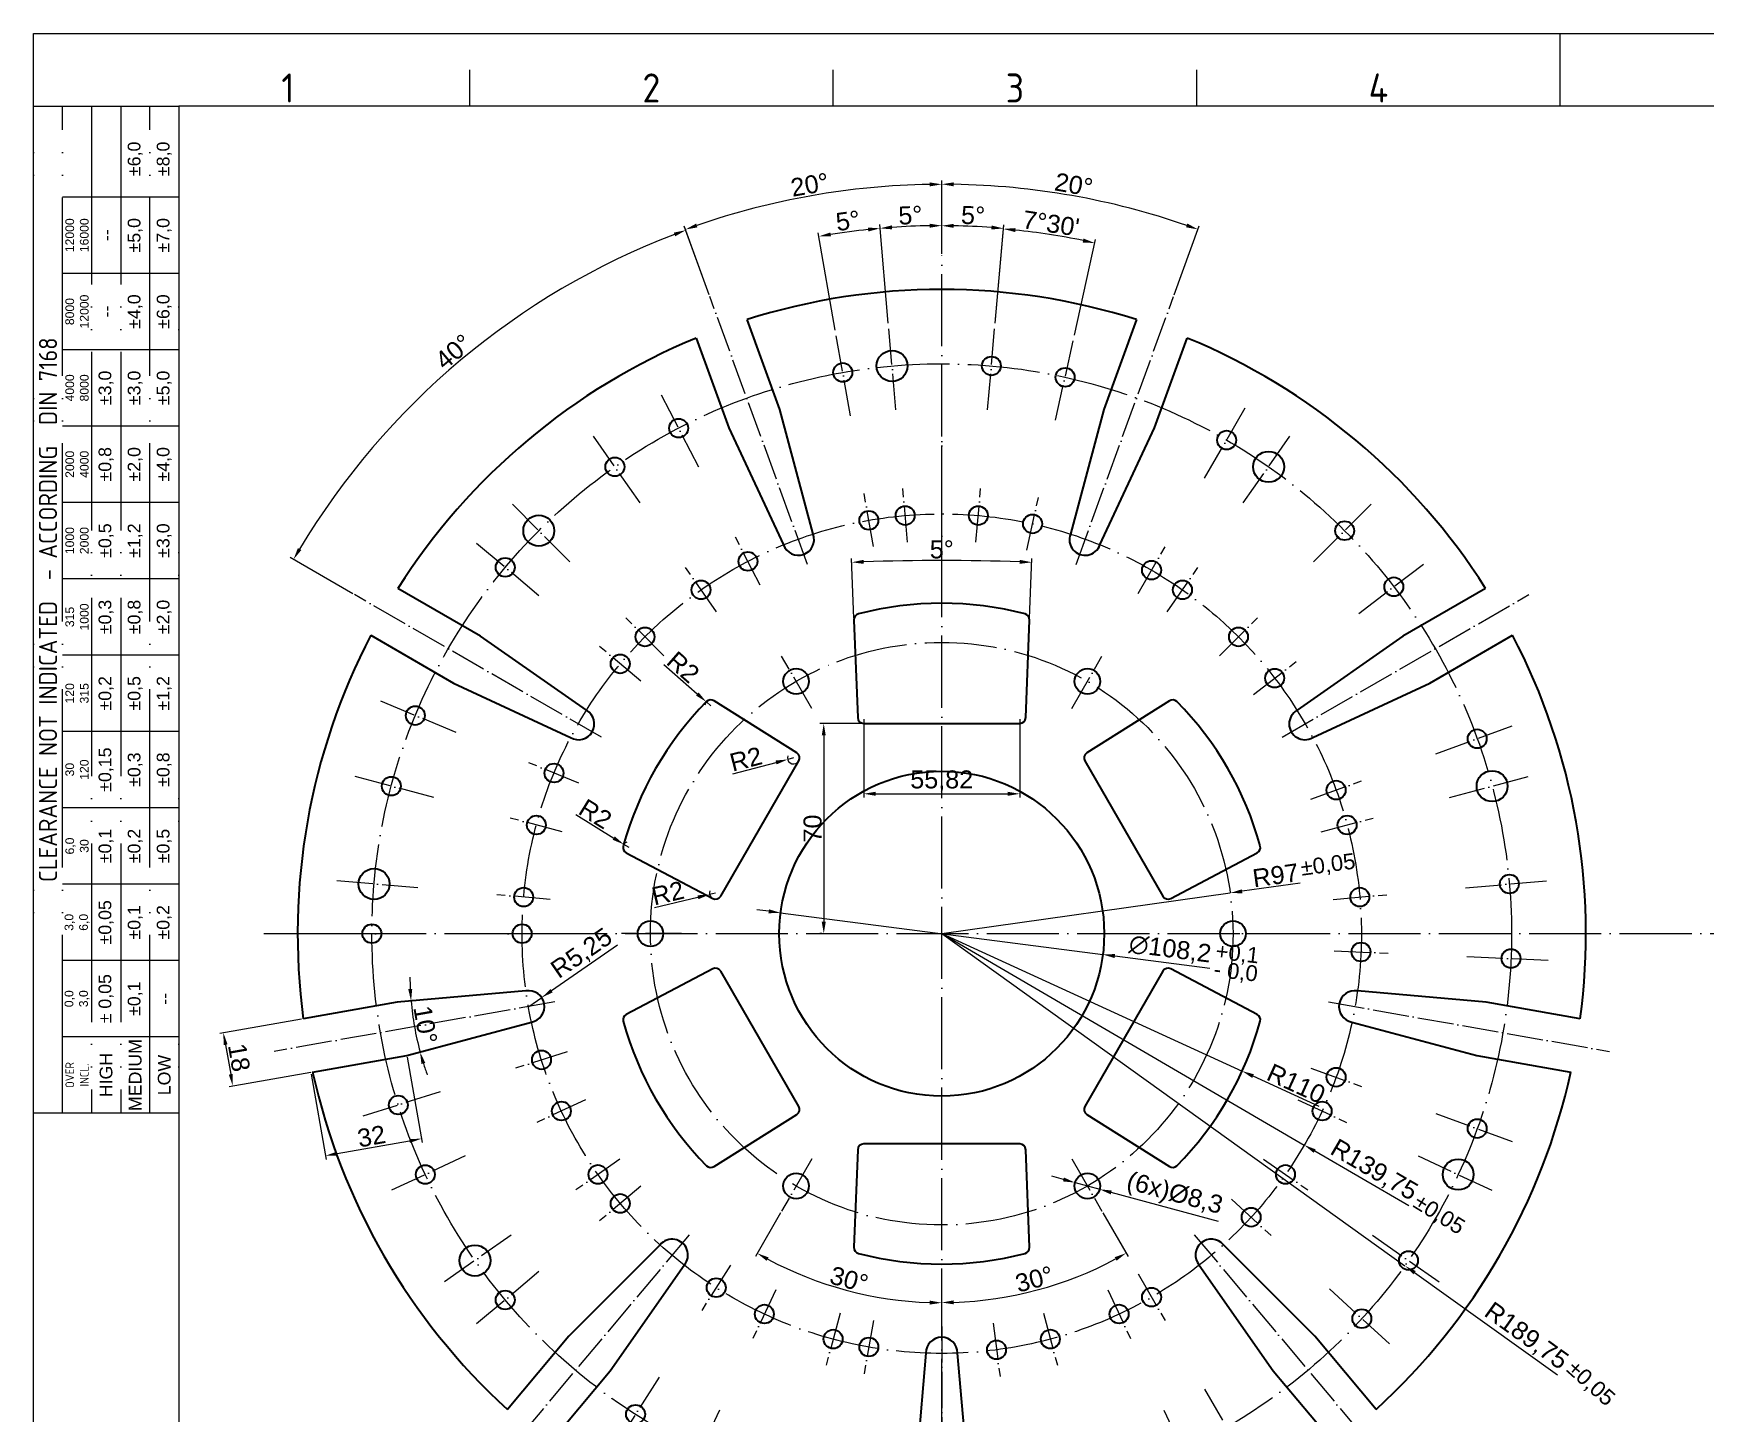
# Model space of a CAD drawing. Header units: millimetres. Extents: x 764 to 1780, y 1208 to 1927.
# Drawn here: x 764 to 1320, y 1468 to 1927 of the extents above; entities that cross this region are included whole.
import ezdxf
from ezdxf.enums import TextEntityAlignment as Align

# ---------------------------------------------------------------- set-up
doc = ezdxf.new("R2010")
doc.units = ezdxf.units.MM
doc.linetypes.add('ACAD_ISO04W100', pattern=[30, 24, -3, 0, -3])
doc.linetypes.add('ACAD_ISO05W100', pattern=[33, 24, -3, 0, -3, 0, -3])
for name, color, linetype, lineweight in [('AM_0', 7, 'Continuous', 40), ('AM_4', 1, 'ACAD_ISO04W100', 25), ('AM_5', 3, 'Continuous', 25), ('AM_BOR', 2, 'ACAD_ISO05W100', 35)]:
    doc.layers.add(name, color=color, linetype=linetype, lineweight=lineweight)
doc.styles.add('ACISOTS', font='isocp.shx', dxfattribs={"height": 1})
doc.styles.get("Standard").update_dxf_attribs({"font": 'arial.ttf'})
doc.dimstyles.new('ISO-25', dxfattribs={"dimtxt": 6, "dimasz": 4, "dimexe": 1.25, "dimexo": 0.625, "dimtad": 1, "dimtxsty": 'Standard', "dimcen": 4, "dimadec": 0, "dimazin": 0, "dimtfac": 1, "dimtmove": 0, "dimatfit": 3, "dimfxl": 1, "dimarcsym": 0})

# ---------------------------------------------------------------- blocks, each defined once
blk = doc.blocks.new('A3 ZTL')
for p, q in [((19.57, 280.82), (19.57, 9.78)), ((401.17, 280.82), (19.57, 280.82))]:
    blk.add_line(p, q)
at = {"layer": 'AM_BOR', "color": 135, "linetype": 'Continuous', "lineweight": 25}
for p, q in [((0, 0), (0, 290.61)), ((0, 290.61), (410.96, 290.61))]:
    blk.add_line(p, q, dxfattribs=at)
at = {"layer": 'AM_BOR', "color": 135, "lineweight": 25}
for p, q in [((205.48, 280.82), (205.48, 290.61)), ((58.71, 280.82), (58.71, 285.71)), ((107.63, 280.82), (107.63, 285.71)), ((156.56, 280.82), (156.56, 285.71)), ((3.91, 145.3), (3.91, 280.82)), ((7.83, 280.82), (7.83, 145.3)), ((11.74, 280.82), (11.74, 145.3)), ((15.66, 145.3), (15.66, 280.82)), ((19.57, 268.59), (3.91, 268.59)), ((19.57, 258.32), (3.91, 258.32)), ((19.57, 248.04), (3.91, 248.04)), ((19.57, 237.77), (3.91, 237.77)), ((19.57, 227.5), (3.91, 227.5)), ((19.57, 217.22), (3.91, 217.22)), ((19.57, 206.95), (3.91, 206.95)), ((19.57, 196.67), (3.91, 196.67)), ((19.57, 186.4), (3.91, 186.4)), ((19.57, 176.13), (3.91, 176.13)), ((19.57, 165.85), (3.91, 165.85)), ((19.57, 155.58), (3.91, 155.58))]:
    blk.add_line(p, q, dxfattribs=at)
blk.add_lwpolyline([(19.57, 145.3), (0, 145.3), (0, 280.82), (19.57, 280.82)], close=True, dxfattribs=at)
at = {"layer": 'AM_BOR', "color": 135, "lineweight": 25, "style": 'ACISOTS'}
for s, p in [('1', (34.25, 283.27)), ('2', (83.17, 283.27)), ('3', (132.09, 283.27)), ('4', (181.02, 283.27))]:
    blk.add_text(s, height=3.91, dxfattribs=at).set_placement(p, align=Align.MIDDLE)
at = {"layer": 'AM_BOR', "color": 135, "lineweight": 25, "attachment_point": 5, "rotation": 90}
for s, insert, char_height, width in [('±6,0', (13.7, 273.73), 1.712, 10.274), ('±8,0', (17.61, 273.73), 1.712, 10.274), ('12000\\P16000', (5.87, 263.45), 1.174, 10.274), ('±5,0', (13.7, 263.45), 1.712, 10.274), ('±7,0', (17.61, 263.45), 1.712, 10.274), ('--', (9.78, 263.45), 1.712, 10.274), ('8000\\P12000', (5.87, 253.18), 1.174, 10.274), ('±4,0', (13.7, 253.18), 1.712, 10.274), ('±6,0', (17.61, 253.18), 1.712, 10.274), ('--', (9.78, 253.18), 1.712, 10.274), ('{\\Fisocp.shx|c0;CLEARANCE NOT INDICATED  - ACCORDING  DIN 7168}', (1.96, 213.06), 2.4462, 135.5186), ('4000\\P8000', (5.87, 242.91), 1.174, 10.274), ('±3,0', (9.78, 242.91), 1.712, 10.274), ('±3,0', (13.7, 242.91), 1.712, 10.274), ('±5,0', (17.61, 242.91), 1.712, 10.274), ('2000\\P4000', (5.87, 232.63), 1.174, 10.274), ('±0,8', (9.78, 232.63), 1.712, 10.274), ('±2,0', (13.7, 232.63), 1.712, 10.274), ('±4,0', (17.61, 232.63), 1.712, 10.274), ('1000\\P2000', (5.87, 222.36), 1.174, 10.274), ('±0,5', (9.78, 222.36), 1.712, 10.274), ('±1,2', (13.7, 222.36), 1.712, 10.274), ('±3,0', (17.61, 222.36), 1.712, 10.274), ('315\\P1000', (5.87, 212.08), 1.174, 10.274), ('±0,3', (9.78, 212.08), 1.712, 10.274), ('±0,8', (13.7, 212.08), 1.712, 10.274), ('±2,0', (17.61, 212.08), 1.712, 10.274), ('120\\P315', (5.87, 201.81), 1.174, 10.274), ('±0,2', (9.78, 201.81), 1.712, 10.274), ('±0,5', (13.7, 201.81), 1.712, 10.274), ('±1,2', (17.61, 201.81), 1.712, 10.274), ('±0,15', (9.78, 191.54), 1.712, 10.274), ('±0,3', (13.7, 191.54), 1.712, 10.274), ('±0,8', (17.61, 191.54), 1.712, 10.274), ('30\\P120', (5.87, 191.54), 1.174, 10.274), ('6,0\\P30', (5.87, 181.26), 1.174, 10.274), ('±0,1', (9.78, 181.26), 1.712, 10.274), ('±0,2', (13.7, 181.26), 1.712, 10.274), ('±0,5', (17.61, 181.26), 1.712, 10.274), ('±0,05', (9.78, 170.99), 1.712, 10.274), ('3,0\\P6,0', (5.87, 170.99), 1.174, 10.274), ('±0,1', (13.7, 170.99), 1.712, 10.274), ('±0,2', (17.61, 170.99), 1.712, 10.274), ('± 0,05', (9.78, 160.71), 1.712, 10.274), ('\\pt4.69206;±0,1', (13.7, 160.71), 1.7123, 10.274), ('0,0\\P3,0', (5.87, 160.71), 1.174, 10.274), ('--', (17.61, 160.71), 1.712, 10.274), ('HIGH', (9.78, 150.44), 1.712, 10.274), ('MEDIUM', (13.7, 150.44), 1.712, 10.274), ('LOW', (17.61, 150.44), 1.712, 10.274), ('{\\Fisocp.shx|c0;OVER\\PINCL.}', (5.87, 150.44), 1.1742, 10.274)]:
    blk.add_mtext(s, dxfattribs=dict(at, insert=insert, char_height=char_height, width=width))
blk = doc.blocks.new('*U241')
at = {"layer": 'AM_4', "ltscale": 0.5}
blk.add_line((5.02, -8.7), (-5.02, 8.7), dxfattribs=at)
blk = doc.blocks.new('*U242')
at = {"layer": 'AM_5', "color": 0, "linetype": 'ByBlock', "lineweight": -2, "transparency": 16777216}
blk.add_blockref('*U241', (1017.75, 1711.11), dxfattribs=at)
for p, rotation in [((1114.4, 1711.11), 299.9999999999999), ((969.43, 1627.41), 59.99999999999997), ((1162.73, 1627.41), 240), ((1017.75, 1543.71), 120), ((1114.4, 1543.71), 180)]:
    blk.add_blockref('*U241', p, dxfattribs=dict(at, rotation=rotation))
blk = doc.blocks.new('*U243')
at = {"layer": 'AM_4', "ltscale": 0.5}
for p, q in [((47.13, 32.36), (34.03, 57.51)), ((27.55, 20.48), (11.28, 43.71)), ((4.17, 0.86), (-15.88, 20.92)), ((-6.15, -10.4), (-27.87, 7.83)), ((67.55, -6.88), (59.27, 9.03)), ((52.92, -15.76), (42.63, -1.07)), ((14.66, -57.51), (-67.55, -10.05)), ((35.45, -30.42), (22.77, -17.74)), ((27.74, -38.83), (14, -27.31))]:
    blk.add_line(p, q, dxfattribs=at)
blk = doc.blocks.new('*U244')
at = {"layer": 'AM_5', "color": 0, "linetype": 'ByBlock', "lineweight": -2, "transparency": 16777216}
for p, rotation in [((1047.07, 1803.84), 320), ((1164.92, 1774.78), 280), ((1236.53, 1676.76), 240), ((889.03, 1639.32), 40.00000000000001), ((1228.37, 1555.65), 200), ((922.79, 1522.73), 80.00000000000001), ((1144.28, 1468.12), 160), ((1023.6, 1455.12), 120)]:
    blk.add_blockref('*U243', p, dxfattribs=dict(at, rotation=rotation))
blk.add_blockref('*U243', (938.11, 1750.34), dxfattribs=at)
blk = doc.blocks.new('*D247')
at = {"layer": 'AM_5', "color": 0, "lineweight": -2, "ltscale": 0.5, "transparency": 16777216}
for p, q in [((1048.29, 1830.69), (1045.42, 1863.5)), ((1066.08, 1853.8), (1066.08, 1864.4))]:
    blk.add_line(p, q, dxfattribs=at)
blk.add_arc((1066.08, 1627.41), 235.75, 90.9722, 94.0278, dxfattribs=at)
at = {"layer": 'AM_5', "color": 0, "ltscale": 0.5, "transparency": 16777216}
for points in [[(1049.57, 1861.91), (1049.47, 1863.24), (1045.53, 1862.26)], [(1062.07, 1863.79), (1062.08, 1862.45), (1066.08, 1863.15)]]:
    blk.add_solid(points, dxfattribs=at)
at = {"layer": 'Defpoints', "color": 0, "ltscale": 0.5, "transparency": 16777216}
for p in [(1059.22, 1863.05), (1066.08, 1853.17), (1048.35, 1830.07), (1050.82, 1801.81), (1066.08, 1401.64)]:
    blk.add_point(p, dxfattribs=at)
at = {"layer": 'AM_5', "color": 0, "ltscale": 0.5, "transparency": 16777216, "insert": (1055.64, 1866.6), "char_height": 6, "attachment_point": 5, "rotation": 2.5}
blk.add_mtext('5°', dxfattribs=at)
blk = doc.blocks.new('*D248')
at = {"layer": 'AM_5', "color": 0, "lineweight": -2, "ltscale": 0.5, "transparency": 16777216}
for p, q in [((1030.64, 1828.37), (1024.93, 1860.79)), ((1048.29, 1830.69), (1045.42, 1863.49))]:
    blk.add_line(p, q, dxfattribs=at)
blk.add_arc((1066.08, 1627.41), 235.73, 95.9722, 99.0278, dxfattribs=at)
at = {"layer": 'AM_5', "color": 0, "ltscale": 0.5, "transparency": 16777216}
for points in [[(1029.2, 1859.56), (1028.98, 1860.88), (1025.14, 1859.56)], [(1041.49, 1862.52), (1041.62, 1861.2), (1045.53, 1862.24)]]:
    blk.add_solid(points, dxfattribs=at)
at = {"layer": 'Defpoints', "color": 0, "ltscale": 0.5, "transparency": 16777216}
for p in [(1038.71, 1861.55), (1030.75, 1827.75), (1048.35, 1830.07), (1035.68, 1799.82), (1050.82, 1801.81)]:
    blk.add_point(p, dxfattribs=at)
at = {"layer": 'AM_5', "color": 0, "ltscale": 0.5, "transparency": 16777216, "insert": (1034.83, 1864.77), "char_height": 6, "attachment_point": 5, "rotation": 7.5}
blk.add_mtext('5°', dxfattribs=at)
blk = doc.blocks.new('*D249')
at = {"layer": 'AM_5', "color": 0, "lineweight": -2, "ltscale": 0.5, "transparency": 16777216}
for p, q in [((1066.08, 1853.8), (1066.08, 1864.36)), ((1083.86, 1830.69), (1086.73, 1863.46))]:
    blk.add_line(p, q, dxfattribs=at)
blk.add_arc((1066.08, 1627.41), 235.71, 85.9723, 89.0277, dxfattribs=at)
at = {"layer": 'AM_5', "color": 0, "ltscale": 0.5, "transparency": 16777216}
for points in [[(1070.07, 1862.41), (1070.08, 1863.75), (1066.08, 1863.11)], [(1082.69, 1863.2), (1082.58, 1861.87), (1086.62, 1862.22)]]:
    blk.add_solid(points, dxfattribs=at)
at = {"layer": 'Defpoints', "color": 0, "ltscale": 0.5, "transparency": 16777216}
for p in [(1079.78, 1862.72), (1066.08, 1853.17), (1083.81, 1830.07), (1081.34, 1801.81), (1066.08, 1401.64)]:
    blk.add_point(p, dxfattribs=at)
at = {"layer": 'AM_5', "color": 0, "ltscale": 0.5, "transparency": 16777216, "insert": (1076.52, 1866.56), "char_height": 6, "attachment_point": 5, "rotation": 357.5}
blk.add_mtext('5°', dxfattribs=at)
blk = doc.blocks.new('*D250')
at = {"layer": 'AM_5', "color": 0, "lineweight": -2, "ltscale": 0.5, "transparency": 16777216}
for p, q in [((1083.86, 1830.69), (1086.72, 1863.3)), ((1110.25, 1826.63), (1117.33, 1858.58))]:
    blk.add_line(p, q, dxfattribs=at)
blk.add_arc((1066.08, 1627.41), 235.54, 78.473, 84.027, dxfattribs=at)
at = {"layer": 'AM_5', "color": 0, "ltscale": 0.5, "transparency": 16777216}
for points in [[(1090.53, 1861.01), (1090.65, 1862.33), (1086.61, 1862.05)], [(1113.29, 1858.85), (1113.01, 1857.54), (1117.06, 1857.36)]]:
    blk.add_solid(points, dxfattribs=at)
at = {"layer": 'Defpoints', "color": 0, "ltscale": 0.5, "transparency": 16777216}
for p in [(1106.98, 1859.37), (1083.81, 1830.07), (1110.11, 1826.02), (1081.34, 1801.81), (1103.97, 1798.33)]:
    blk.add_point(p, dxfattribs=at)
at = {"layer": 'AM_5', "color": 0, "ltscale": 0.5, "transparency": 16777216, "insert": (1102.47, 1863.85), "char_height": 6, "attachment_point": 5, "rotation": 351.25}
blk.add_mtext("7%%d30'", dxfattribs=at)
blk = doc.blocks.new('*D251')
at = {"layer": 'AM_5', "color": 0, "lineweight": -2, "ltscale": 0.5, "transparency": 16777216}
for p, q in [((1066.08, 1853.8), (1066.08, 1878.19)), ((1143.51, 1840.14), (1151.85, 1863.06))]:
    blk.add_line(p, q, dxfattribs=at)
blk.add_arc((1066.08, 1627.41), 249.53, 70.9185, 89.0815, dxfattribs=at)
at = {"layer": 'AM_5', "color": 0, "ltscale": 0.5, "transparency": 16777216}
for points in [[(1070.07, 1876.24), (1070.08, 1877.57), (1066.08, 1876.94)], [(1147.88, 1863.86), (1147.43, 1862.6), (1151.42, 1861.89)]]:
    blk.add_solid(points, dxfattribs=at)
at = {"layer": 'Defpoints', "color": 0, "ltscale": 0.5, "transparency": 16777216}
for p in [(1123.62, 1870.21), (1066.08, 1853.17), (1143.29, 1839.56), (1110.83, 1750.35), (1066.08, 1401.64)]:
    blk.add_point(p, dxfattribs=at)
at = {"layer": 'AM_5', "color": 0, "ltscale": 0.5, "transparency": 16777216, "insert": (1110.05, 1876.78), "char_height": 6, "attachment_point": 5, "rotation": 350}
blk.add_mtext('20°', dxfattribs=at)
blk = doc.blocks.new('*D252')
at = {"layer": 'AM_5', "color": 0, "lineweight": -2, "ltscale": 0.5, "transparency": 16777216}
for p, q in [((988.65, 1840.14), (980.41, 1862.79)), ((870.02, 1740.6), (849.15, 1752.65))]:
    blk.add_line(p, q, dxfattribs=at)
blk.add_arc((1066.08, 1627.41), 249.24, 110.9195, 149.0805, dxfattribs=at)
at = {"layer": 'AM_5', "color": 0, "ltscale": 0.5, "transparency": 16777216}
for points in [[(976.85, 1860.84), (977.32, 1859.59), (980.83, 1861.62)], [(852.83, 1755.14), (851.68, 1755.81), (850.23, 1752.03)]]:
    blk.add_solid(points, dxfattribs=at)
at = {"layer": 'Defpoints', "color": 0, "ltscale": 0.5, "transparency": 16777216}
for p in [(988.86, 1839.56), (929.12, 1835.64), (1021.33, 1750.35), (870.56, 1740.29), (952.77, 1692.83)]:
    blk.add_point(p, dxfattribs=at)
at = {"layer": 'AM_5', "color": 0, "ltscale": 0.5, "transparency": 16777216, "insert": (903.5, 1821.16), "char_height": 6, "attachment_point": 5, "rotation": 40}
blk.add_mtext('40°', dxfattribs=at)
blk = doc.blocks.new('*D253')
at = {"layer": 'AM_5', "color": 0, "lineweight": -2, "ltscale": 0.5, "transparency": 16777216}
for p, q in [((1066.08, 1853.8), (1066.08, 1878.16)), ((988.65, 1840.14), (980.32, 1863.03))]:
    blk.add_line(p, q, dxfattribs=at)
blk.add_arc((1066.08, 1627.41), 249.5, 90.9186, 109.0814, dxfattribs=at)
at = {"layer": 'AM_5', "color": 0, "ltscale": 0.5, "transparency": 16777216}
for points in [[(1062.07, 1877.54), (1062.08, 1876.21), (1066.08, 1876.91)], [(984.74, 1862.57), (984.29, 1863.83), (980.74, 1861.86)]]:
    blk.add_solid(points, dxfattribs=at)
at = {"layer": 'Defpoints', "color": 0, "ltscale": 0.5, "transparency": 16777216}
for p in [(1037.11, 1875.22), (1066.08, 1853.17), (988.86, 1839.56), (1021.33, 1750.35), (1066.08, 1401.64)]:
    blk.add_point(p, dxfattribs=at)
at = {"layer": 'AM_5', "color": 0, "ltscale": 0.5, "transparency": 16777216, "insert": (1022.11, 1876.75), "char_height": 6, "attachment_point": 5, "rotation": 10}
blk.add_mtext('20°', dxfattribs=at)
blk = doc.blocks.new('*D254')
at = {"layer": 'AM_5', "color": 0, "lineweight": -2, "ltscale": 0.5, "transparency": 16777216}
for p, q in [((1036.81, 1732.46), (1036.04, 1752.31)), ((1095.35, 1732.46), (1096.11, 1752.31))]:
    blk.add_line(p, q, dxfattribs=at)
blk.add_arc((1066.08, 976.66), 774.98, 88.07814, 91.92186, dxfattribs=at)
at = {"layer": 'AM_5', "color": 0, "ltscale": 0.5, "transparency": 16777216}
for points in [[(1040.11, 1750.54), (1040.06, 1751.87), (1036.09, 1751.06)], [(1092.09, 1751.87), (1092.04, 1750.54), (1096.07, 1751.06)]]:
    blk.add_solid(points, dxfattribs=at)
at = {"layer": 'Defpoints', "color": 0, "ltscale": 0.5, "transparency": 16777216}
for p in [(1076.08, 1751.57), (1036.84, 1731.84), (1095.32, 1731.84), (1038.09, 1699.33), (1094.06, 1699.33)]:
    blk.add_point(p, dxfattribs=at)
at = {"layer": 'AM_5', "color": 0, "ltscale": 0.5, "transparency": 16777216, "insert": (1066.08, 1755.32), "char_height": 6, "attachment_point": 5}
blk.add_mtext('5%%d', dxfattribs=at)
blk = doc.blocks.new('*D255')
at = {"layer": 'AM_5', "color": 0, "lineweight": -2, "ltscale": 0.5, "transparency": 16777216}
for p, q in [((1040.09, 1698.78), (1040.09, 1672.73)), ((1092.06, 1698.78), (1092.06, 1672.73)), ((1044.09, 1673.98), (1088.06, 1673.98))]:
    blk.add_line(p, q, dxfattribs=at)
at = {"layer": 'AM_5', "color": 0, "ltscale": 0.5, "transparency": 16777216}
for points in [[(1044.09, 1674.65), (1044.09, 1673.31), (1040.09, 1673.98)], [(1088.06, 1674.65), (1088.06, 1673.31), (1092.06, 1673.98)]]:
    blk.add_solid(points, dxfattribs=at)
at = {"layer": 'Defpoints', "color": 0, "ltscale": 0.5, "transparency": 16777216}
for p in [(1040.09, 1699.41), (1092.06, 1699.41), (1092.06, 1673.98)]:
    blk.add_point(p, dxfattribs=at)
at = {"layer": 'AM_5', "color": 0, "ltscale": 0.5, "transparency": 16777216, "insert": (1066.08, 1678.21), "char_height": 6, "attachment_point": 5}
blk.add_mtext('55,82', dxfattribs=at)
blk = doc.blocks.new('*D256')
at = {"layer": 'AM_5', "color": 0, "lineweight": -2, "ltscale": 0.5, "transparency": 16777216}
for p, q in [((1039.47, 1697.41), (1025.54, 1697.41)), ((1026.79, 1693.41), (1026.79, 1631.41)), ((1026.16, 1627.41), (1025.54, 1627.41))]:
    blk.add_line(p, q, dxfattribs=at)
at = {"layer": 'AM_5', "color": 0, "ltscale": 0.5, "transparency": 16777216}
for points in [[(1026.12, 1693.41), (1027.46, 1693.41), (1026.79, 1697.41)], [(1026.12, 1631.41), (1027.46, 1631.41), (1026.79, 1627.41)]]:
    blk.add_solid(points, dxfattribs=at)
at = {"layer": 'Defpoints', "color": 0, "ltscale": 0.5, "transparency": 16777216}
for p in [(1040.09, 1697.41), (1026.79, 1627.41), (1026.79, 1627.41)]:
    blk.add_point(p, dxfattribs=at)
at = {"layer": 'AM_5', "color": 0, "ltscale": 0.5, "transparency": 16777216, "insert": (1023.1, 1662.41), "char_height": 6, "attachment_point": 5, "rotation": 90}
blk.add_mtext('70', dxfattribs=at)
blk = doc.blocks.new('*D257')
at = {"layer": 'AM_5', "color": 0, "lineweight": -2, "ltscale": 0.5, "transparency": 16777216}
for p, q in [((944.21, 1667.05), (956.85, 1659.22)), ((961.95, 1656.07), (960.25, 1657.12))]:
    blk.add_line(p, q, dxfattribs=at)
blk.add_arc((961.95, 1656.07), 2, 112.4161, 164.6116, dxfattribs=at)
at = {"layer": 'AM_5', "color": 0, "ltscale": 0.5, "transparency": 16777216}
blk.add_solid([(957.2, 1659.79), (956.5, 1658.66), (960.25, 1657.12)], dxfattribs=at)
at = {"layer": 'Defpoints', "color": 0, "ltscale": 0.5, "transparency": 16777216}
for p in [(960.25, 1657.12), (961.95, 1656.07)]:
    blk.add_point(p, dxfattribs=at)
at = {"layer": 'AM_5', "color": 0, "ltscale": 0.5, "transparency": 16777216, "insert": (950.75, 1667.28), "char_height": 6, "attachment_point": 5, "rotation": 328.226}
blk.add_mtext('R2', dxfattribs=at)
blk = doc.blocks.new('*D258')
at = {"layer": 'AM_5', "color": 0, "lineweight": -2, "ltscale": 0.5, "transparency": 16777216}
for p, q in [((973.51, 1717.01), (984.68, 1707.21)), ((989.2, 1703.25), (987.69, 1704.57))]:
    blk.add_line(p, q, dxfattribs=at)
blk.add_arc((989.2, 1703.25), 2, 135.3884, 174.5671, dxfattribs=at)
at = {"layer": 'AM_5', "color": 0, "ltscale": 0.5, "transparency": 16777216}
blk.add_solid([(985.12, 1707.71), (984.24, 1706.71), (987.69, 1704.57)], dxfattribs=at)
at = {"layer": 'Defpoints', "color": 0, "ltscale": 0.5, "transparency": 16777216}
for p in [(987.69, 1704.57), (989.2, 1703.25)]:
    blk.add_point(p, dxfattribs=at)
at = {"layer": 'AM_5', "color": 0, "ltscale": 0.5, "transparency": 16777216, "insert": (979.99, 1716.16), "char_height": 6, "attachment_point": 5, "rotation": 318.7572}
blk.add_mtext('R2', dxfattribs=at)
blk = doc.blocks.new('*D259')
at = {"layer": 'AM_5', "color": 0, "lineweight": -2, "ltscale": 0.5, "transparency": 16777216}
for p, q in [((996.52, 1680.66), (1010.91, 1684.4)), ((1016.72, 1685.91), (1014.78, 1685.41))]:
    blk.add_line(p, q, dxfattribs=at)
blk.add_arc((1016.72, 1685.91), 2, 158.7605, 312.0951, dxfattribs=at)
at = {"layer": 'AM_5', "color": 0, "ltscale": 0.5, "transparency": 16777216}
blk.add_solid([(1010.74, 1685.05), (1011.08, 1683.76), (1014.78, 1685.41)], dxfattribs=at)
at = {"layer": 'Defpoints', "color": 0, "ltscale": 0.5, "transparency": 16777216}
for p in [(1014.78, 1685.41), (1016.72, 1685.91)]:
    blk.add_point(p, dxfattribs=at)
at = {"layer": 'AM_5', "color": 0, "ltscale": 0.5, "transparency": 16777216, "insert": (1000.87, 1685.55), "char_height": 6, "attachment_point": 5, "rotation": 14.5703}
blk.add_mtext('R2', dxfattribs=at)
blk = doc.blocks.new('*D260')
at = {"layer": 'AM_5', "color": 0, "lineweight": -2, "ltscale": 0.5, "transparency": 16777216}
for p, q in [((970.42, 1636.13), (984.89, 1639.53)), ((990.73, 1640.9), (988.78, 1640.44))]:
    blk.add_line(p, q, dxfattribs=at)
blk.add_arc((990.73, 1640.9), 2, 157.4048, 224.3127, dxfattribs=at)
at = {"layer": 'AM_5', "color": 0, "ltscale": 0.5, "transparency": 16777216}
blk.add_solid([(984.74, 1640.18), (985.04, 1638.88), (988.78, 1640.44)], dxfattribs=at)
at = {"layer": 'Defpoints', "color": 0, "ltscale": 0.5, "transparency": 16777216}
for p in [(988.78, 1640.44), (990.73, 1640.9)]:
    blk.add_point(p, dxfattribs=at)
at = {"layer": 'AM_5', "color": 0, "ltscale": 0.5, "transparency": 16777216, "insert": (974.88, 1640.92), "char_height": 6, "attachment_point": 5, "rotation": 13.2147}
blk.add_mtext('R2', dxfattribs=at)
blk = doc.blocks.new('*D261')
at = {"layer": 'AM_5', "color": 0, "lineweight": -2, "ltscale": 0.5, "transparency": 16777216}
for p, q in [((852.84, 1598.95), (825.65, 1594.15)), ((827.58, 1590.43), (829.32, 1580.58)), ((855.97, 1581.22), (828.78, 1576.43))]:
    blk.add_line(p, q, dxfattribs=at)
at = {"layer": 'AM_5', "color": 0, "ltscale": 0.5, "transparency": 16777216}
for points in [[(828.24, 1590.55), (826.92, 1590.31), (826.89, 1594.37)], [(829.97, 1580.7), (828.66, 1580.47), (830.01, 1576.64)]]:
    blk.add_solid(points, dxfattribs=at)
at = {"layer": 'Defpoints', "color": 0, "ltscale": 0.5, "transparency": 16777216}
for p in [(853.46, 1599.06), (830.01, 1576.64), (856.59, 1581.33)]:
    blk.add_point(p, dxfattribs=at)
at = {"layer": 'AM_5', "color": 0, "ltscale": 0.5, "transparency": 16777216, "insert": (832.08, 1586.15), "char_height": 6, "attachment_point": 5, "rotation": 280}
blk.add_mtext('18', dxfattribs=at)
blk = doc.blocks.new('*D262')
at = {"layer": 'AM_5', "color": 0, "lineweight": -2, "ltscale": 0.5, "transparency": 16777216}
for p, q in [((888.02, 1586.24), (893.02, 1557.88)), ((856.08, 1580.6), (861.08, 1552.24)), ((864.8, 1554.17), (888.87, 1558.41))]:
    blk.add_line(p, q, dxfattribs=at)
at = {"layer": 'AM_5', "color": 0, "ltscale": 0.5, "transparency": 16777216}
for points in [[(888.75, 1559.07), (888.98, 1557.76), (892.81, 1559.11)], [(864.69, 1554.83), (864.92, 1553.51), (860.86, 1553.48)]]:
    blk.add_solid(points, dxfattribs=at)
at = {"layer": 'Defpoints', "color": 0, "ltscale": 0.5, "transparency": 16777216}
for p in [(887.91, 1586.85), (855.97, 1581.22), (892.81, 1559.11)]:
    blk.add_point(p, dxfattribs=at)
at = {"layer": 'AM_5', "color": 0, "ltscale": 0.5, "transparency": 16777216, "insert": (876.19, 1559.93), "char_height": 6, "attachment_point": 5, "rotation": 10}
blk.add_mtext('32', dxfattribs=at)
blk = doc.blocks.new('*D263')
at = {"layer": 'AM_5', "color": 0, "lineweight": -2, "ltscale": 0.5, "transparency": 16777216}
for start, end in [(180.3544, 182.6772), (185, 195), (197.3228, 199.6456)]:
    blk.add_arc((987.66, 1613.58), 98.67, start, end, dxfattribs=at)
at = {"layer": 'AM_5', "color": 0, "ltscale": 0.5, "transparency": 16777216}
for points in [[(889.76, 1609.01), (888.43, 1608.93), (889.36, 1604.98)], [(892.82, 1584.01), (894.1, 1584.38), (892.35, 1588.04)]]:
    blk.add_solid(points, dxfattribs=at)
at = {"layer": 'Defpoints', "color": 0, "ltscale": 0.5, "transparency": 16777216}
for p in [(884.79, 1604.58), (927.64, 1608.33), (890.03, 1599.28), (929.46, 1597.98), (887.91, 1586.85)]:
    blk.add_point(p, dxfattribs=at)
at = {"layer": 'AM_5', "color": 0, "ltscale": 0.5, "transparency": 16777216, "insert": (894.12, 1597.09), "char_height": 6, "attachment_point": 5, "rotation": 280}
blk.add_mtext('10°', dxfattribs=at)
blk = doc.blocks.new('*D264')
at = {"layer": 'AM_5', "color": 0, "lineweight": -2, "ltscale": 0.5, "transparency": 16777216}
for p, q in [((958.07, 1623.53), (936.16, 1608.41)), ((928.55, 1603.16), (932.87, 1606.14))]:
    blk.add_line(p, q, dxfattribs=at)
at = {"layer": 'AM_5', "color": 0, "ltscale": 0.5, "transparency": 16777216}
blk.add_solid([(935.78, 1608.96), (936.54, 1607.86), (932.87, 1606.14)], dxfattribs=at)
at = {"layer": 'Defpoints', "color": 0, "ltscale": 0.5, "transparency": 16777216}
for p in [(932.87, 1606.14), (928.55, 1603.16)]:
    blk.add_point(p, dxfattribs=at)
at = {"layer": 'AM_5', "color": 0, "ltscale": 0.5, "transparency": 16777216, "insert": (946.36, 1620.59), "char_height": 6, "attachment_point": 5, "rotation": 34.613}
blk.add_mtext('R5,25', dxfattribs=at)
blk = doc.blocks.new('*D265')
at = {"layer": 'AM_5', "color": 0, "lineweight": -2, "ltscale": 0.5, "transparency": 16777216}
blk.add_line((1012.42, 1534.47), (1004.01, 1519.89), dxfattribs=at)
blk.add_arc((1066.08, 1627.41), 122.9, 241.8649, 268.1351, dxfattribs=at)
at = {"layer": 'AM_5', "color": 0, "ltscale": 0.5, "transparency": 16777216}
for points in [[(1007.8, 1518.45), (1008.45, 1519.61), (1004.63, 1520.98)], [(1062.09, 1505.24), (1062.07, 1503.91), (1066.08, 1504.51)]]:
    blk.add_solid(points, dxfattribs=at)
at = {"layer": 'Defpoints', "color": 0, "ltscale": 0.5, "transparency": 16777216}
for p in [(1066.08, 1853.17), (1022.78, 1552.4), (1012.73, 1535.01), (1024.05, 1511.92), (1066.08, 1401.64)]:
    blk.add_point(p, dxfattribs=at)
at = {"layer": 'AM_5', "color": 0, "ltscale": 0.5, "transparency": 16777216, "insert": (1035.23, 1512.26), "char_height": 6, "attachment_point": 5, "rotation": 345}
blk.add_mtext('30°', dxfattribs=at)
blk = doc.blocks.new('*D266')
at = {"layer": 'AM_5', "color": 0, "lineweight": -2, "ltscale": 0.5, "transparency": 16777216}
blk.add_line((1119.74, 1534.47), (1128.11, 1519.96), dxfattribs=at)
blk.add_arc((1066.08, 1627.41), 122.82, 271.8661, 298.1339, dxfattribs=at)
at = {"layer": 'AM_5', "color": 0, "ltscale": 0.5, "transparency": 16777216}
for points in [[(1123.67, 1519.68), (1124.32, 1518.52), (1127.49, 1521.04)], [(1070.09, 1503.99), (1070.07, 1505.32), (1066.08, 1504.59)]]:
    blk.add_solid(points, dxfattribs=at)
at = {"layer": 'Defpoints', "color": 0, "ltscale": 0.5, "transparency": 16777216}
for p in [(1066.08, 1853.17), (1109.38, 1552.4), (1119.42, 1535.01), (1087.41, 1506.45), (1066.08, 1401.64)]:
    blk.add_point(p, dxfattribs=at)
at = {"layer": 'AM_5', "color": 0, "ltscale": 0.5, "transparency": 16777216, "insert": (1096.91, 1512.34), "char_height": 6, "attachment_point": 5, "rotation": 15}
blk.add_mtext('30°', dxfattribs=at)
blk = doc.blocks.new('*D267')
at = {"layer": 'AM_5', "color": 0, "lineweight": -2, "ltscale": 0.5, "transparency": 16777216}
for p, q in [((1066.08, 1627.41), (1166.11, 1581.65)), ((1191.78, 1569.91), (1169.75, 1579.99))]:
    blk.add_line(p, q, dxfattribs=at)
at = {"layer": 'AM_5', "color": 0, "ltscale": 0.5, "transparency": 16777216}
blk.add_solid([(1170.03, 1580.6), (1169.47, 1579.38), (1166.11, 1581.65)], dxfattribs=at)
at = {"layer": 'Defpoints', "color": 0, "ltscale": 0.5, "transparency": 16777216}
for p in [(1066.08, 1627.41), (1166.11, 1581.65)]:
    blk.add_point(p, dxfattribs=at)
at = {"layer": 'AM_5', "color": 0, "ltscale": 0.5, "transparency": 16777216, "insert": (1184.12, 1577.47), "char_height": 6, "attachment_point": 5, "rotation": 335.4222}
blk.add_mtext('R110', dxfattribs=at)
blk = doc.blocks.new('*D268')
at = {"layer": 'AM_5', "color": 0, "lineweight": -2, "ltscale": 0.5, "transparency": 16777216}
for p, q in [((1066.08, 1627.41), (1220.29, 1516.85)), ((1271.09, 1480.43), (1223.54, 1514.52))]:
    blk.add_line(p, q, dxfattribs=at)
at = {"layer": 'AM_5', "color": 0, "ltscale": 0.5, "transparency": 16777216}
blk.add_solid([(1223.93, 1515.06), (1223.16, 1513.98), (1220.29, 1516.85)], dxfattribs=at)
at = {"layer": 'Defpoints', "color": 0, "ltscale": 0.5, "transparency": 16777216}
for p in [(1066.08, 1627.41), (1220.29, 1516.85)]:
    blk.add_point(p, dxfattribs=at)
at = {"layer": 'AM_5', "color": 0, "ltscale": 0.5, "transparency": 16777216, "insert": (1260.58, 1493.18), "char_height": 6, "attachment_point": 5, "rotation": 324.3634}
blk.add_mtext('R189,75', dxfattribs=at)
blk = doc.blocks.new('*D269')
at = {"layer": 'AM_5', "color": 0, "lineweight": -2, "ltscale": 0.5, "transparency": 16777216}
for p, q in [((1066.08, 1627.41), (1186.81, 1557.02)), ((1221.59, 1536.75), (1190.27, 1555.01))]:
    blk.add_line(p, q, dxfattribs=at)
at = {"layer": 'AM_5', "color": 0, "ltscale": 0.5, "transparency": 16777216}
blk.add_solid([(1190.6, 1555.58), (1189.93, 1554.43), (1186.81, 1557.02)], dxfattribs=at)
at = {"layer": 'Defpoints', "color": 0, "ltscale": 0.5, "transparency": 16777216}
for p in [(1066.08, 1627.41), (1186.81, 1557.02)]:
    blk.add_point(p, dxfattribs=at)
at = {"layer": 'AM_5', "color": 0, "ltscale": 0.5, "transparency": 16777216, "insert": (1209.92, 1548.45), "char_height": 6, "attachment_point": 5, "rotation": 329.7589}
blk.add_mtext('R139,75', dxfattribs=at)
blk = doc.blocks.new('*D270')
at = {"layer": 'AM_5', "color": 0, "lineweight": -2, "ltscale": 0.5, "transparency": 16777216}
for p, q in [((1008.46, 1634.86), (1004.49, 1635.37)), ((1012.43, 1634.34), (1119.73, 1620.47)), ((1155.4, 1615.86), (1123.7, 1619.96))]:
    blk.add_line(p, q, dxfattribs=at)
at = {"layer": 'AM_5', "color": 0, "ltscale": 0.5, "transparency": 16777216}
for points in [[(1008.54, 1635.52), (1008.37, 1634.2), (1012.43, 1634.34)], [(1123.78, 1620.62), (1123.61, 1619.29), (1119.73, 1620.47)]]:
    blk.add_solid(points, dxfattribs=at)
at = {"layer": 'Defpoints', "color": 0, "ltscale": 0.5, "transparency": 16777216}
for p in [(1012.43, 1634.34), (1119.73, 1620.47)]:
    blk.add_point(p, dxfattribs=at)
at = {"layer": 'AM_5', "color": 0, "ltscale": 0.5, "transparency": 16777216, "insert": (1142.09, 1621.94), "char_height": 6, "attachment_point": 5, "rotation": 352.6314}
blk.add_mtext('∅108,2', dxfattribs=at)
blk = doc.blocks.new('*D271')
at = {"layer": 'AM_5', "color": 0, "lineweight": -2, "ltscale": 0.5, "transparency": 16777216}
for p, q in [((1185.48, 1644.24), (1166.09, 1641.51)), ((1066.08, 1627.41), (1162.13, 1640.95))]:
    blk.add_line(p, q, dxfattribs=at)
at = {"layer": 'AM_5', "color": 0, "ltscale": 0.5, "transparency": 16777216}
blk.add_solid([(1166, 1642.17), (1166.18, 1640.85), (1162.13, 1640.95)], dxfattribs=at)
at = {"layer": 'Defpoints', "color": 0, "ltscale": 0.5, "transparency": 16777216}
for p in [(1162.13, 1640.95), (1066.08, 1627.41)]:
    blk.add_point(p, dxfattribs=at)
at = {"layer": 'AM_5', "color": 0, "ltscale": 0.5, "transparency": 16777216, "insert": (1177.25, 1646.8), "char_height": 6, "attachment_point": 5, "rotation": 8.0247}
blk.add_mtext('R97', dxfattribs=at)
blk = doc.blocks.new('*D275')
at = {"layer": 'AM_5', "color": 0, "lineweight": -2, "ltscale": 0.5, "transparency": 16777216}
for p, q in [((1106.62, 1545.56), (1102.76, 1546.61)), ((1110.48, 1544.52), (1118.68, 1542.29)), ((1158.22, 1531.55), (1122.54, 1541.24))]:
    blk.add_line(p, q, dxfattribs=at)
at = {"layer": 'AM_5', "color": 0, "ltscale": 0.5, "transparency": 16777216}
for points in [[(1106.79, 1546.21), (1106.44, 1544.92), (1110.48, 1544.52)], [(1122.71, 1541.88), (1122.37, 1540.6), (1118.68, 1542.29)]]:
    blk.add_solid(points, dxfattribs=at)
at = {"layer": 'Defpoints', "color": 0, "ltscale": 0.5, "transparency": 16777216}
for p in [(1110.48, 1544.52), (1118.68, 1542.29)]:
    blk.add_point(p, dxfattribs=at)
at = {"layer": 'AM_5', "color": 0, "ltscale": 0.5, "transparency": 16777216, "insert": (1143.52, 1540.33), "char_height": 6, "attachment_point": 5, "rotation": 344.8046}
blk.add_mtext('(6x)%%c8,3', dxfattribs=at)

msp = doc.modelspace()

# ---------------------------------------------------------------- linework, layer by layer
at = {"layer": 'AM_0'}
for p, q in [((1012.117, 1801.979), (1001.237, 1831.871)), ((1130.92, 1831.871), (1120.04, 1801.979)), ((984.323, 1825.715), (995.203, 1795.822)), ((1136.954, 1795.822), (1147.834, 1825.715)), ((1023.25, 1760.432), (1012.117, 1801.979)), ((1120.04, 1801.979), (1108.908, 1760.432)), ((995.203, 1795.822), (1013.38, 1756.84)), ((1118.777, 1756.84), (1136.954, 1795.822)), ((912.529, 1726.451), (884.98, 1742.356)), ((1247.177, 1742.356), (1219.628, 1726.451)), ((1036.835, 1731.836), (1038.094, 1699.329)), ((1094.063, 1699.329), (1095.322, 1731.836)), ((875.98, 1726.768), (903.529, 1710.862)), ((947.763, 1701.78), (912.529, 1726.451)), ((1219.628, 1726.451), (1184.395, 1701.78)), ((1228.628, 1710.862), (1256.177, 1726.768)), ((903.529, 1710.862), (942.511, 1692.685)), ((1189.646, 1692.685), (1228.628, 1710.862)), ((1017.784, 1687.603), (990.261, 1704.947)), ((1141.896, 1704.947), (1114.373, 1687.603)), ((1040.093, 1697.407), (1092.064, 1697.407)), ((992.464, 1639.902), (1018.45, 1684.911)), ((1113.707, 1684.911), (1139.693, 1639.902)), ((961.018, 1654.296), (989.8, 1639.133)), ((1142.358, 1639.133), (1171.139, 1654.296)), ((989.8, 1615.68), (961.018, 1600.517)), ((1018.45, 1569.902), (992.464, 1614.911)), ((1139.693, 1614.911), (1113.707, 1569.902)), ((1171.139, 1600.517), (1142.358, 1615.68)), ((884.788, 1604.579), (853.46, 1599.055)), ((927.637, 1608.328), (884.788, 1604.579)), ((1247.369, 1604.579), (1204.52, 1608.328)), ((1278.697, 1599.055), (1247.369, 1604.579)), ((887.914, 1586.852), (929.461, 1597.985)), ((1202.696, 1597.985), (1244.243, 1586.852)), ((856.586, 1581.329), (887.914, 1586.852)), ((1244.243, 1586.852), (1275.571, 1581.329)), ((990.261, 1549.866), (1017.784, 1567.21)), ((1114.373, 1567.21), (1141.896, 1549.866)), ((1038.094, 1555.484), (1036.835, 1522.977)), ((1092.064, 1557.407), (1040.093, 1557.407)), ((1095.322, 1522.977), (1094.063, 1555.484)), ((972.29, 1523.803), (941.875, 1493.389)), ((1190.282, 1493.389), (1159.867, 1523.803)), ((955.664, 1481.818), (980.335, 1517.052)), ((1151.822, 1517.052), (1176.493, 1481.818)), ((941.875, 1493.389), (921.428, 1469.02)), ((1210.729, 1469.02), (1190.282, 1493.389)), ((1060.827, 1487.755), (1057.079, 1444.907)), ((1075.079, 1444.907), (1071.33, 1487.755)), ((935.216, 1457.45), (955.664, 1481.818)), ((1176.493, 1481.818), (1196.941, 1457.45))]:
    msp.add_line(p, q, dxfattribs=at)
for centre, radius in [((1049.541, 1816.434), 5.15), ((1033.129, 1814.274), 3.15), ((1082.616, 1816.434), 3.15), ((1107.148, 1812.659), 3.15), ((978.462, 1795.717), 3.15), ((1160.954, 1791.735), 3.15), ((1174.915, 1782.841), 5.15), ((957.242, 1782.841), 3.15), ((931.905, 1761.58), 5.15), ((1041.811, 1765.033), 3.15), ((1053.899, 1766.625), 3.15), ((1078.259, 1766.625), 3.15), ((1096.326, 1763.844), 3.15), ((1200.252, 1761.58), 3.15), ((1001.549, 1751.366), 3.15), ((920.722, 1749.375), 3.15), ((1135.954, 1748.434), 3.15), ((985.921, 1741.883), 3.15), ((1146.236, 1741.883), 3.15), ((1216.617, 1742.919), 3.15), ((967.26, 1726.225), 3.15), ((1164.897, 1726.225), 3.15), ((959.024, 1717.236), 3.15), ((1017.579, 1711.411), 4.25), ((1114.579, 1711.411), 4.25), ((1176.95, 1712.481), 3.15), ((890.772, 1700.021), 3.15), ((1244.385, 1692.305), 3.15), ((936.966, 1680.887), 3.15), ((1249.363, 1676.517), 5.15), ((882.794, 1676.517), 3.15), ((1066.079, 1627.407), 54.1), ((1197.401, 1675.204), 3.15), ((931.09, 1663.577), 3.15), ((1201.067, 1663.577), 3.15), ((877.051, 1643.944), 5.15), ((926.86, 1639.587), 3.15), ((1205.297, 1639.587), 3.15), ((1255.106, 1643.944), 3.15), ((969.079, 1627.407), 4.25), ((1163.079, 1627.407), 4.25), ((876.329, 1627.407), 3.15), ((926.329, 1627.407), 3.15), ((1205.696, 1621.311), 3.15), ((1255.648, 1619.13), 3.15), ((932.797, 1585.383), 3.15), ((1197.401, 1579.609), 3.15), ((885.111, 1570.348), 3.15), ((939.422, 1568.346), 3.15), ((1192.735, 1568.346), 3.15), ((1244.385, 1562.508), 3.15), ((894.107, 1547.215), 3.15), ((951.602, 1547.249), 3.15), ((1180.555, 1547.249), 3.15), ((1238.05, 1547.215), 5.15), ((1017.579, 1543.402), 4.25), ((1114.579, 1543.402), 4.25), ((959.024, 1537.577), 3.15), ((1169.113, 1532.993), 3.15), ((910.644, 1518.57), 5.15), ((1221.513, 1518.57), 3.15), ((990.991, 1509.543), 3.15), ((1135.954, 1506.379), 3.15), ((920.722, 1505.438), 3.15), ((1007.018, 1500.75), 3.15), ((1125.139, 1500.75), 3.15), ((1205.977, 1499.213), 3.15), ((1029.909, 1492.418), 3.15), ((1041.811, 1489.78), 3.15), ((1102.249, 1492.418), 3.15), ((1084.32, 1488.852), 3.15), ((964.126, 1467.373), 3.15)]:
    msp.add_circle(centre, radius, dxfattribs=at)
for centre, radius, start, end in [((1066.079, 1627.407), 214.5, 72.40472, 107.59528), ((1066.079, 1627.407), 214.5, 112.40472, 147.59528), ((1066.079, 1627.407), 214.5, 32.40472, 67.59528), ((1018.315, 1758.636), 5.251, 200, 20), ((1113.842, 1758.636), 5.251, 160, 340), ((1066.079, 1627.407), 110, 75.38835, 104.61165), ((1038.834, 1731.914), 2, 104.61165, 182.21759), ((1093.323, 1731.914), 2, 357.78241, 75.38835), ((1066.079, 1627.407), 214.5, 152.40472, 187.59528), ((1066.079, 1627.407), 214.5, 352.40472, 27.59528), ((1066.079, 1627.407), 110, 135.38835, 164.61165), ((989.195, 1703.255), 2, 57.78241, 135.38835), ((1142.962, 1703.255), 2, 44.61165, 122.21759), ((1066.079, 1627.407), 110, 15.38835, 44.61165), ((945.137, 1697.232), 5.251, 240, 60), ((1040.093, 1699.407), 2, 182.21759, 270), ((1092.064, 1699.407), 2, 270, 357.78241), ((1187.02, 1697.232), 5.251, 120, 300), ((1016.718, 1685.911), 2, 330, 57.78241), ((1115.439, 1685.911), 2, 122.21759, 210), ((961.95, 1656.065), 2, 164.61165, 242.21759), ((1170.207, 1656.065), 2, 297.78241, 15.38835), ((990.732, 1640.902), 2, 242.21759, 330), ((1141.425, 1640.902), 2, 210, 297.78241), ((990.732, 1613.911), 2, 30, 117.78241), ((1141.425, 1613.911), 2, 62.21759, 150), ((928.549, 1603.156), 5.251, 280, 100), ((1203.608, 1603.156), 5.251, 80, 260), ((961.95, 1598.748), 2, 117.78241, 195.38835), ((1066.079, 1627.407), 110, 195.38835, 224.61165), ((1066.079, 1627.407), 110, 315.38835, 344.61165), ((1170.207, 1598.748), 2, 344.61165, 62.21759), ((1066.079, 1627.407), 214.5, 192.40472, 227.59528), ((1066.079, 1627.407), 214.5, 312.40472, 347.59528), ((1016.718, 1568.902), 2, 302.21759, 30), ((1115.439, 1568.902), 2, 150, 237.78241), ((1040.093, 1555.407), 2, 90, 177.78241), ((1092.064, 1555.407), 2, 2.21759, 90), ((989.195, 1551.558), 2, 224.61165, 302.21759), ((1142.962, 1551.558), 2, 237.78241, 315.38835), ((976.312, 1520.427), 5.251, 320, 140), ((1038.834, 1522.899), 2, 177.78241, 255.38835), ((1066.079, 1627.407), 110, 255.38835, 284.61165), ((1093.323, 1522.899), 2, 284.61165, 2.21759), ((1155.845, 1520.427), 5.251, 40, 220), ((1066.079, 1487.755), 5.251, 0, 180)]:
    msp.add_arc(centre, radius, start, end, dxfattribs=at)
at = {"layer": 'AM_4'}
for p, q in [((1066.079, 1401.641), (1066.079, 1853.172)), ((840.313, 1627.407), (1409.207, 1627.407))]:
    msp.add_line(p, q, dxfattribs=at)
at = {"layer": 'AM_4', "ltscale": 0.5}
for p, q in [((1066.079, 1777.826), (1066.079, 1802.838)), ((1066.079, 1740.257), (1066.079, 1766.977))]:
    msp.add_line(p, q, dxfattribs=at)
at = {"layer": 'AM_4'}
for radius in [189.75, 139.75, 97]:
    msp.add_circle((1066.079, 1627.407), radius, dxfattribs=at)

# ---------------------------------------------------------------- block references
at = {"linetype": 'ByBlock', "lineweight": 0, "xscale": 2.47426245, "yscale": 2.47426245, "zscale": 2.47426245}
msp.add_blockref('A3 ZTL', (763.615, 1208.106), dxfattribs=at)
at = {"layer": 'AM_5'}
for name in ['*U244', '*U242']:
    msp.add_blockref(name, (0, 0), dxfattribs=at)

# ---------------------------------------------------------------- texts
at = {"layer": 'AM_5', "ltscale": 0.5, "char_height": 5.25, "attachment_point": 1}
for s, insert, rotation in [('%%P0,05', (1185.263, 1651.903), 7.63735), ('+0,1', (1157.642, 1624.338), 353.51595), ('- 0,0', (1157.012, 1618.301), 353.51595), ('%%P0,05', (1225.441, 1541.112), 328.15605), ('%%P0,05', (1277.281, 1485.853), 318.25819)]:
    msp.add_mtext_dynamic_manual_height_columns(s, width=28.86931, gutter_width=17.5, heights=[0], dxfattribs=dict(at, insert=insert, rotation=rotation))

# ---------------------------------------------------------------- dimensions: what is measured, and where the dimension line sits
at = {"layer": 'AM_5', "ltscale": 0.5}
for base, line1, line2, picture, middle in [((1037.113, 1875.219), ((1021.329, 1750.355), (988.862, 1839.557)), ((1066.079, 1401.641), (1066.079, 1853.172)), '*D253', (1022.113, 1876.748)), ((1123.624, 1870.211), ((1066.079, 1401.641), (1066.079, 1853.172)), ((1110.828, 1750.355), (1143.295, 1839.557)), '*D251', (1110.05, 1876.779)), ((1038.712, 1861.546), ((1035.678, 1799.819), (1030.752, 1827.751)), ((1050.82, 1801.813), (1048.348, 1830.068)), '*D248', (1034.829, 1864.768)), ((1059.222, 1863.055), ((1050.82, 1801.813), (1048.348, 1830.068)), ((1066.079, 1401.641), (1066.079, 1853.172)), '*D247', (1055.635, 1866.603)), ((1079.784, 1862.716), ((1081.337, 1801.813), (1083.809, 1830.068)), ((1066.079, 1401.641), (1066.079, 1853.172)), '*D249', (1076.52, 1866.563)), ((929.119, 1835.644), ((1021.329, 1750.355), (988.862, 1839.557)), ((952.769, 1692.826), (870.56, 1740.289)), '*D252', (903.499, 1821.161)), ((1024.046, 1511.922), ((1066.079, 1401.641), (1066.079, 1853.172)), ((1022.776, 1552.404), (1012.734, 1535.01)), '*D265', (1035.226, 1512.263)), ((1087.406, 1506.454), ((1066.079, 1401.641), (1066.079, 1853.172)), ((1109.381, 1552.404), (1119.423, 1535.01)), '*D266', (1096.911, 1512.338)), ((890.028, 1599.278), ((887.914, 1586.852), (929.461, 1597.985)), ((927.637, 1608.328), (884.788, 1604.579)), '*D263', (894.117, 1597.085))]:
    dim = msp.add_angular_dim_2l(base=base, line1=line1, line2=line2, dimstyle='ISO-25', dxfattribs=at)
    dim.commit()
    dim.dimension.update_dxf_attribs({"geometry": picture, "text_midpoint": middle})
for base, line1, line2, text, picture, middle in [((1106.98, 1859.369), ((1103.971, 1798.329), (1110.11, 1826.019)), ((1081.337, 1801.813), (1083.809, 1830.068)), "7%%d30'", '*D250', (1102.471, 1863.854)), ((1076.077, 1751.575), ((1094.063, 1699.329), (1095.322, 1731.836)), ((1036.835, 1731.836), (1038.094, 1699.329)), '5%%d', '*D254', (1066.079, 1755.315))]:
    dim = msp.add_angular_dim_2l(base=base, line1=line1, line2=line2, text=text, dimstyle='ISO-25', dxfattribs=at)
    dim.commit()
    dim.dimension.update_dxf_attribs({"geometry": picture, "text_midpoint": middle})
for center, mpoint, picture, middle in [((989.195, 1703.255), (987.691, 1704.573), '*D258', (979.989, 1716.163)), ((1016.718, 1685.911), (1014.782, 1685.408), '*D259', (1000.867, 1685.549)), ((961.95, 1656.065), (960.25, 1657.119), '*D257', (950.746, 1667.284)), ((1066.079, 1627.407), (1162.129, 1640.948), '*D271', (1177.253, 1646.805)), ((990.732, 1640.902), (988.785, 1640.445), '*D260', (974.877, 1640.915)), ((928.549, 1603.156), (932.871, 1606.139), '*D264', (946.361, 1620.59)), ((1066.079, 1627.407), (1166.112, 1581.654), '*D267', (1184.119, 1577.474))]:
    dim = msp.add_radius_dim(center=center, mpoint=mpoint, dimstyle='ISO-25', dxfattribs=at)
    dim.commit()
    dim.dimension.update_dxf_attribs({"geometry": picture, "text_midpoint": middle})
dim = msp.add_linear_dim(base=(1092.064, 1673.98), p1=(1040.093, 1699.407), p2=(1092.064, 1699.407), text='55,82', dimstyle='ISO-25', dxfattribs=at)
dim.commit()
dim.dimension.update_dxf_attribs({"geometry": '*D255', "text_midpoint": (1066.079, 1678.21)})
dim = msp.add_linear_dim(base=(1026.789, 1627.407), p1=(1040.093, 1697.407), p2=(1026.789, 1627.407), angle=90, dimstyle='ISO-25', dxfattribs=at)
dim.commit()
dim.dimension.update_dxf_attribs({"geometry": '*D256', "text_midpoint": (1023.1, 1662.407)})
dim = msp.add_diameter_dim_2p(p1=(1012.425, 1634.345), p2=(1119.732, 1620.468), dimstyle='ISO-25', dxfattribs=at)
dim.commit()
dim.dimension.update_dxf_attribs({"geometry": '*D270', "text_midpoint": (1142.087, 1621.942)})
for mpoint, picture, middle in [((1220.294, 1516.85), '*D268', (1258.112, 1489.739)), ((1186.81, 1557.023), '*D269', (1207.789, 1544.793))]:
    dim = msp.add_radius_dim(center=(1066.079, 1627.407), mpoint=mpoint, dimstyle='ISO-25', dxfattribs=at)
    dim.commit()
    dim.dimension.update_dxf_attribs({"geometry": picture, "text_midpoint": middle, "dimtype": 164})
dim = msp.add_aligned_dim(p1=(853.46, 1599.055), p2=(856.586, 1581.329), distance=-26.985, dimstyle='ISO-25', dxfattribs=at)
dim.commit()
dim.dimension.update_dxf_attribs({"geometry": '*D261', "text_midpoint": (832.081, 1586.146)})
dim = msp.add_aligned_dim(p1=(855.971, 1581.22), p2=(887.914, 1586.852), distance=-28.172, text='32', dimstyle='ISO-25', dxfattribs=at)
dim.commit()
dim.dimension.update_dxf_attribs({"geometry": '*D262', "text_midpoint": (876.194, 1559.926)})
dim = msp.add_diameter_dim_2p(p1=(1110.477, 1544.516), p2=(1118.68, 1542.288), text='(6x)%%c8,3', dimstyle='ISO-25', dxfattribs=at)
dim.commit()
dim.dimension.update_dxf_attribs({"geometry": '*D275', "text_midpoint": (1143.519, 1540.326)})

doc.saveas('drawing.dxf')
